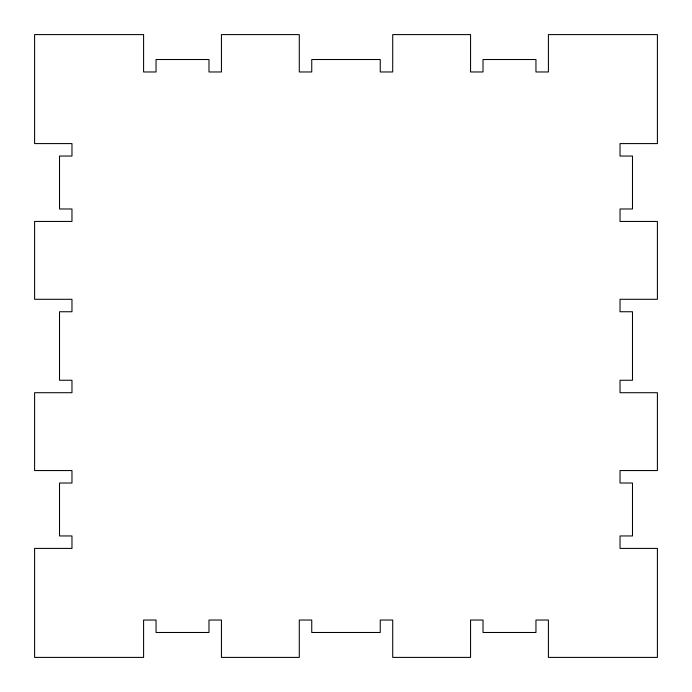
<?xml version="1.0" encoding="UTF-8"?>
<svg xmlns="http://www.w3.org/2000/svg" width="692" height="692" viewBox="0 0 692 692"><rect width="100%" height="100%" fill="white"/><g stroke="black" fill="none" stroke-linecap="round" stroke-linejoin="round"><path stroke-width="1.04" d="M143.59 34.6L34.6 34.6L34.6 143.59L71.968 143.59L71.968 156.046L59.512 156.046L59.512 208.984L71.968 208.984L71.968 221.44L34.6 221.44L34.6 299.29L71.968 299.29L71.968 311.746L59.512 311.746L59.512 380.254L71.968 380.254L71.968 392.71L34.6 392.71L34.6 470.56L71.968 470.56L71.968 483.016L59.512 483.016L59.512 535.954L71.968 535.954L71.968 548.41L34.6 548.41L34.6 657.4L143.59 657.4L143.59 620.032L156.046 620.032L156.046 632.488L208.984 632.488L208.984 620.032L221.44 620.032L221.44 657.4L299.29 657.4L299.29 620.032L311.746 620.032L311.746 632.488L380.254 632.488L380.254 620.032L392.71 620.032L392.71 657.4L470.56 657.4L470.56 620.032L483.016 620.032L483.016 632.488L535.954 632.488L535.954 620.032L548.41 620.032L548.41 657.4L657.4 657.4L657.4 548.41L620.032 548.41L620.032 535.954L632.488 535.954L632.488 483.016L620.032 483.016L620.032 470.56L657.4 470.56L657.4 392.71L620.032 392.71L620.032 380.254L632.488 380.254L632.488 311.746L620.032 311.746L620.032 299.29L657.4 299.29L657.4 221.44L620.032 221.44L620.032 208.984L632.488 208.984L632.488 156.046L620.032 156.046L620.032 143.59L657.4 143.59L657.4 34.6L548.41 34.6L548.41 71.968L535.954 71.968L535.954 59.512L483.016 59.512L483.016 71.968L470.56 71.968L470.56 34.6L392.71 34.6L392.71 71.968L380.254 71.968L380.254 59.512L311.746 59.512L311.746 71.968L299.29 71.968L299.29 34.6L221.44 34.6L221.44 71.968L208.984 71.968L208.984 59.512L156.046 59.512L156.046 71.968L143.59 71.968L143.59 34.6"/></g></svg>
